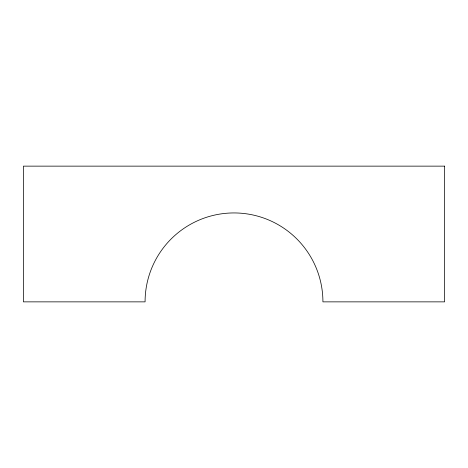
<?xml version="1.0" encoding="UTF-8"?>
<svg xmlns="http://www.w3.org/2000/svg" width="468" height="468" viewBox="0 0 468 468"><rect width="100%" height="100%" fill="white"/><g stroke="black" fill="none" stroke-linecap="round" stroke-linejoin="round"><path stroke-width="0.7" d="M444.6 166.14L23.4 166.14L23.4 301.86L145.08 301.86A88.92 88.92 0 0 1 234 212.94A88.92 88.92 0 0 1 322.92 301.86L444.6 301.86L444.6 166.14"/></g></svg>
